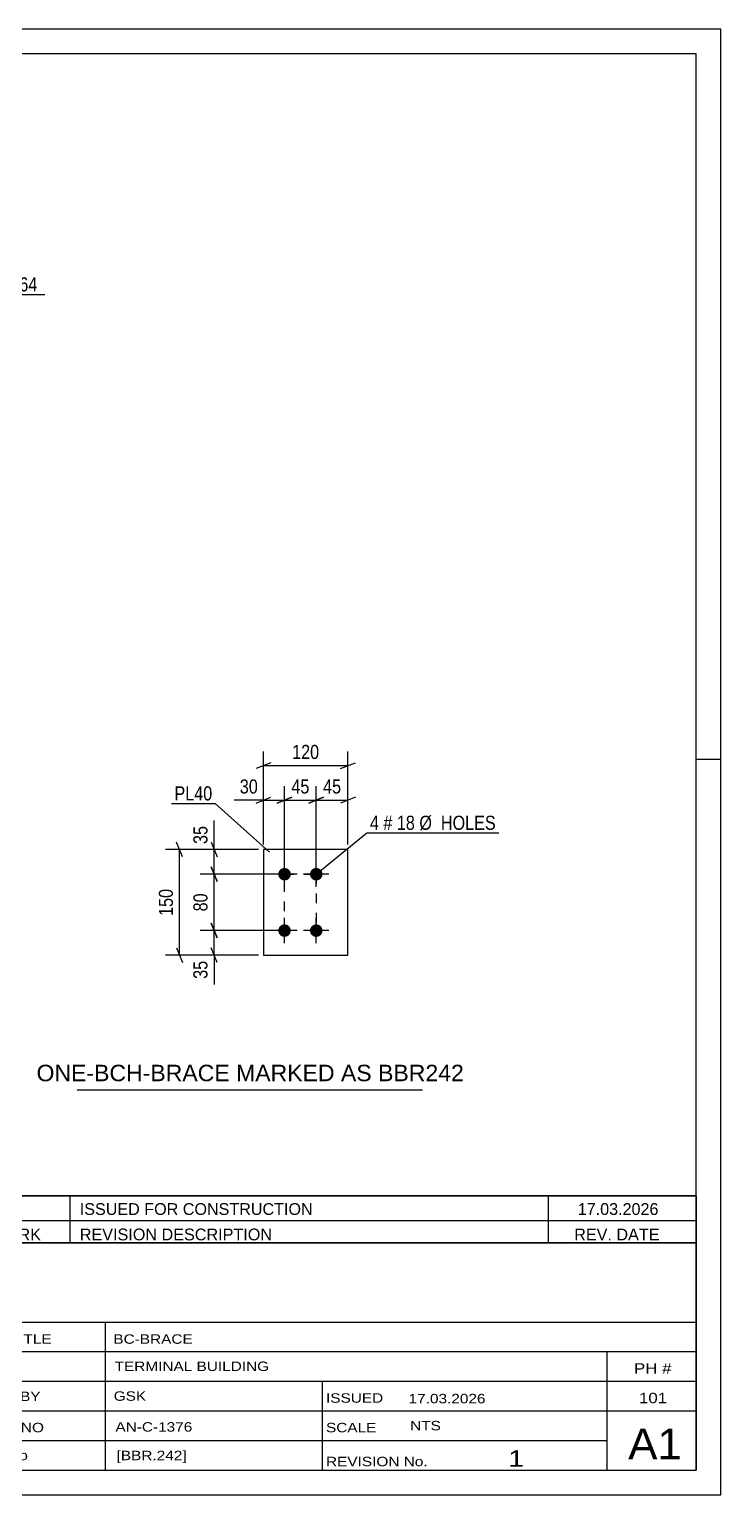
# Model space of a CAD drawing. Header units: millimetres. Extents: x 0 to 420, y 0 to 297.
# Drawn here: x 279.8 to 420, y 0 to 297 of the extents above; entities that cross this region are included whole.
import ezdxf

# ---------------------------------------------------------------- set-up
doc = ezdxf.new("R2010")
doc.units = ezdxf.units.MM
doc.linetypes.add('DXK_LINE_DOT2', pattern=[3.9198, 1.9599, -1.9599])
doc.styles.add('Arial', font='ARIAL.TTF', dxfattribs={"height": 0.2})
doc.styles.add('Arial Narrow', font='ARIALN.TTF', dxfattribs={"height": 0.2})

# ---------------------------------------------------------------- blocks, each defined once
blk = doc.blocks.new('Unknown-585637310-1129')
at = {"color": 5, "linetype": 'Continuous'}
for p, q in [((420, 297), (0, 297)), ((420, 0), (420, 297)), ((415, 292), (5, 292)), ((415, 5), (415, 292)), ((420, 149), (415, 149)), ((5, 5), (415, 5)), ((0, 0), (420, 0))]:
    blk.add_line(p, q, dxfattribs=at)
blk = doc.blocks.new('Part-585637310-4079 - 4078')
at = {"color": 2, "linetype": 'Continuous'}
for p, q in [((344.39, 130.76), (327.25, 130.76)), ((327.25, 130.76), (327.25, 109.33)), ((344.39, 109.33), (344.39, 130.76)), ((327.25, 109.33), (344.39, 109.33))]:
    blk.add_line(p, q, dxfattribs=at)
blk = doc.blocks.new('Bolt-585637310-4080 - 4078')
at = {"linetype": 'Continuous'}
for points in [[(331.53, 124.47, -1), (331.53, 127.04, -1)], [(337.96, 124.47, -1), (337.96, 127.04, -1)], [(331.53, 113.04, -1), (331.53, 115.61, -1)], [(337.96, 113.04, -1), (337.96, 115.61, -1)]]:
    blk.add_hatch(color=1, dxfattribs=at).paths.add_polyline_path(points)
at = {"color": 1, "linetype": 'Continuous'}
for p, q in [((331.53, 123.19), (331.53, 128.33)), ((337.96, 123.19), (337.96, 128.33)), ((334.1, 125.76), (328.96, 125.76)), ((340.53, 125.76), (335.39, 125.76)), ((331.53, 111.76), (331.53, 116.9)), ((337.96, 111.76), (337.96, 116.9)), ((334.1, 114.33), (328.96, 114.33)), ((340.53, 114.33), (335.39, 114.33))]:
    blk.add_line(p, q, dxfattribs=at)
blk = doc.blocks.new('Rectangle-585637310-4245 - 4078')
at = {"color": 1, "linetype": 'DXK_LINE_DOT2'}
blk.add_lwpolyline([(331.53, 125.76), (337.96, 125.76), (337.96, 114.33), (331.53, 114.33), (331.53, 125.76)], close=True, dxfattribs=at)
blk = doc.blocks.new('StraightDimension-585637310-4095 - 4078')
at = {"color": 7, "linetype": 'Continuous'}
for p, q in [((326.25, 130.76), (314.4, 130.76)), ((316.65, 132.26), (317.85, 129.26)), ((317.25, 125.76), (317.25, 130.76)), ((330.53, 125.76), (314.4, 125.76)), ((317.85, 124.26), (316.65, 127.26))]:
    blk.add_line(p, q, dxfattribs=at)
at = {"color": 0}
blk.add_wipeout([(316.5, 136.14), (312.3, 136.14), (312.3, 131.28), (316.5, 131.28)], dxfattribs=at)
at = {"color": 7, "linetype": 'Continuous'}
blk.add_line((317.25, 130.76), (317.25, 136.66), dxfattribs=at)
blk.add_line((317.25, 130.76), (317.25, 136.66), dxfattribs=at)
at = {"color": 3, "style": 'Arial Narrow'}
blk.add_text('35', height=2.863, rotation=90.0002, dxfattribs=at).set_placement((315.9, 131.88))
blk = doc.blocks.new('StraightDimension-585637310-4097 - 4078')
at = {"color": 7, "linetype": 'Continuous'}
for p, q in [((330.53, 114.33), (314.4, 114.33)), ((316.65, 115.83), (317.85, 112.83)), ((317.25, 109.33), (317.25, 114.33)), ((317.85, 107.83), (316.65, 110.83)), ((326.25, 109.33), (314.4, 109.33))]:
    blk.add_line(p, q, dxfattribs=at)
at = {"color": 0}
blk.add_wipeout([(316.5, 108.8), (312.3, 108.8), (312.3, 103.95), (316.5, 103.95)], dxfattribs=at)
at = {"color": 7, "linetype": 'Continuous'}
blk.add_line((317.25, 109.33), (317.25, 103.42), dxfattribs=at)
blk.add_line((317.25, 109.33), (317.25, 103.42), dxfattribs=at)
at = {"color": 3, "style": 'Arial Narrow'}
blk.add_text('35', height=2.863, rotation=90.0002, dxfattribs=at).set_placement((315.9, 104.55))
blk = doc.blocks.new('StraightDimension-585637310-4096 - 4078')
at = {"color": 7, "linetype": 'Continuous'}
for p, q in [((330.53, 125.76), (314.4, 125.76)), ((316.65, 127.26), (317.85, 124.26)), ((317.25, 114.33), (317.25, 125.76)), ((330.53, 114.33), (314.4, 114.33)), ((317.85, 112.83), (316.65, 115.83))]:
    blk.add_line(p, q, dxfattribs=at)
at = {"color": 0}
blk.add_wipeout([(316.5, 122.47), (312.3, 122.47), (312.3, 117.62), (316.5, 117.62)], dxfattribs=at)
at = {"color": 3, "style": 'Arial Narrow'}
blk.add_text('80', height=2.863, rotation=90.0002, dxfattribs=at).set_placement((315.9, 118.22))
blk = doc.blocks.new('StraightDimension-585637310-4107 - 4078')
at = {"color": 7, "linetype": 'Continuous'}
for p, q in [((326.25, 130.76), (307.4, 130.76)), ((310.85, 129.26), (309.65, 132.26)), ((310.25, 109.33), (310.25, 130.76)), ((309.65, 110.83), (310.85, 107.83)), ((326.25, 109.33), (307.4, 109.33))]:
    blk.add_line(p, q, dxfattribs=at)
at = {"color": 0}
blk.add_wipeout([(309.5, 123.39), (305.3, 123.39), (305.3, 116.7), (309.5, 116.7)], dxfattribs=at)
at = {"color": 3, "style": 'Arial Narrow'}
blk.add_text('150', height=2.863, rotation=90.0002, dxfattribs=at).set_placement((308.9, 117.3))
blk = doc.blocks.new('StraightDimension-585637310-4111 - 4078')
at = {"color": 7, "linetype": 'Continuous'}
for p, q in [((337.96, 126.76), (337.96, 143.61)), ((344.39, 131.76), (344.39, 143.61)), ((336.46, 140.16), (339.46, 141.36)), ((337.96, 140.76), (344.39, 140.76)), ((345.89, 141.36), (342.89, 140.16))]:
    blk.add_line(p, q, dxfattribs=at)
at = {"color": 0}
blk.add_wipeout([(343.6, 141.51), (343.6, 145.71), (338.75, 145.71), (338.75, 141.51)], dxfattribs=at)
at = {"color": 3, "style": 'Arial Narrow'}
blk.add_text('45', height=2.863, dxfattribs=at).set_placement((339.35, 142.11))
blk = doc.blocks.new('StraightDimension-585637310-4112 - 4078')
at = {"color": 7, "linetype": 'Continuous'}
for p, q in [((331.53, 126.76), (331.53, 143.61)), ((337.96, 126.76), (337.96, 143.61)), ((330.03, 140.16), (333.03, 141.36)), ((331.53, 140.76), (337.96, 140.76)), ((339.46, 141.36), (336.46, 140.16))]:
    blk.add_line(p, q, dxfattribs=at)
at = {"color": 0}
blk.add_wipeout([(337.17, 141.51), (337.17, 145.71), (332.32, 145.71), (332.32, 141.51)], dxfattribs=at)
at = {"color": 3, "style": 'Arial Narrow'}
blk.add_text('45', height=2.863, dxfattribs=at).set_placement((332.92, 142.11))
blk = doc.blocks.new('StraightDimension-585637310-4113 - 4078')
at = {"color": 7, "linetype": 'Continuous'}
for p, q in [((327.25, 131.76), (327.25, 143.61)), ((331.53, 126.76), (331.53, 143.61)), ((325.75, 140.16), (328.75, 141.36)), ((327.25, 140.76), (331.53, 140.76)), ((333.03, 141.36), (330.03, 140.16))]:
    blk.add_line(p, q, dxfattribs=at)
at = {"color": 0}
blk.add_wipeout([(326.72, 141.51), (326.72, 145.71), (321.86, 145.71), (321.86, 141.51)], dxfattribs=at)
at = {"color": 7, "linetype": 'Continuous'}
blk.add_line((327.25, 140.76), (321.34, 140.76), dxfattribs=at)
blk.add_line((327.25, 140.76), (321.34, 140.76), dxfattribs=at)
at = {"color": 3, "style": 'Arial Narrow'}
blk.add_text('30', height=2.863, dxfattribs=at).set_placement((322.46, 142.11))
blk = doc.blocks.new('StraightDimension-585637310-4123 - 4078')
at = {"color": 7, "linetype": 'Continuous'}
for p, q in [((327.25, 131.76), (327.25, 150.61)), ((344.39, 131.76), (344.39, 150.61)), ((328.75, 148.36), (325.75, 147.16)), ((327.25, 147.76), (344.39, 147.76)), ((342.89, 147.16), (345.89, 148.36))]:
    blk.add_line(p, q, dxfattribs=at)
at = {"color": 0}
blk.add_wipeout([(339.16, 148.51), (339.16, 152.71), (332.47, 152.71), (332.47, 148.51)], dxfattribs=at)
at = {"color": 3, "style": 'Arial Narrow'}
blk.add_text('120', height=2.863, dxfattribs=at).set_placement((333.07, 149.11))
blk = doc.blocks.new('Unknown-585637310-4989')
at = {"color": 7, "linetype": 'Continuous'}
for p, q in [((255, 51.05), (255, 5)), ((255, 51.05), (415, 51.05)), ((415, 51), (415, 5)), ((255, 35), (415, 35)), ((295.14, 35), (295.14, 5)), ((255, 29), (415, 29)), ((397, 5.05), (397, 29.05)), ((255, 23), (415, 23)), ((339.14, 23), (339.14, 5)), ((255, 17), (415, 17)), ((255, 11), (397, 11)), ((255, 5), (415, 5))]:
    blk.add_line(p, q, dxfattribs=at)
at = {"color": 7, "style": 'Arial Narrow'}
for s, height, width, p in [('DRAWING TITLE', 1.9089, 1.425378, (259.88, 30.61)), ('BC-BRACE', 1.909, 1.425378, (296.81, 30.59)), ('TERMINAL BUILDING', 1.9089, 1.425378, (297.06, 25.07)), ('CONTRACT', 1.909, 1.425378, (259.88, 24.71)), ('MODELLED BY', 1.9089, 1.425378, (259.88, 18.98)), ('GSK', 1.909, 1.425378, (296.88, 19.04)), ('ISSUED', 1.909, 1.425378, (339.94, 18.64)), ('17.03.2026', 1.909, 1.425378, (356.69, 18.52)), ('CONTRACT NO', 1.9089, 1.425378, (259.88, 12.66)), ('AN-C-1376', 1.909, 1.425378, (297.23, 12.78)), ('SCALE', 1.909, 1.425378, (339.94, 12.65)), ('A1', 6.204, 1.25, (401.24, 7.2)), ('DRAWING No', 1.909, 1.425378, (259.56, 7)), ('[BBR.242]', 1.909, 1.425378, (297.46, 6.99)), ('1', 3.34, 1.5, (376.91, 5.68)), ('REVISION No.', 1.9089, 1.425378, (339.94, 5.77))]:
    blk.add_text(s, height=height, dxfattribs=dict(at, width=width)).set_placement(p)
at = {"color": 7, "linetype": 'Continuous', "style": 'Arial Narrow'}
for s, height, width, p in [('PH #', 2.1, 1.42538, (402.4, 24.55)), ('101', 2.1, 1.42538, (403.41, 18.55)), ('NTS', 1.909, 1.425378, (357, 13.05))]:
    blk.add_text(s, height=height, dxfattribs=dict(at, width=width)).set_placement(p)
blk = doc.blocks.new('Unknown-585637310-4990')
at = {"color": 7, "linetype": 'Continuous'}
for p, q in [((255, 60.55), (415, 60.55)), ((415, 60.55), (255, 60.55)), ((255, 60.55), (255, 55.55)), ((264, 60.55), (264, 55.55)), ((288, 60.55), (288, 55.55)), ((385, 60.55), (385, 55.55)), ((415, 60.55), (415, 55.55)), ((255, 55.55), (415, 55.55)), ((255, 55.55), (255, 51.05)), ((255, 55.55), (415, 55.55)), ((264, 55.55), (264, 51.05)), ((288, 55.55), (288, 51.05)), ((385, 55.55), (385, 51.05)), ((415, 55.55), (415, 51.05)), ((415, 51.05), (255, 51.05))]:
    blk.add_line(p, q, dxfattribs=at)
at = {"color": 7, "linetype": 'Continuous', "style": 'Arial Narrow'}
for s, height, width, p in [('1', 2.39, 1.196471, (258.16, 56.7)), ('0', 2.39, 1.196471, (273, 56.7)), ('ISSUED FOR CONSTRUCTION', 2.3861, 1.196471, (290, 56.7)), ('17.03.2026', 2.386, 1.196471, (391, 56.7)), ('No', 2.386, 1.2, (256.54, 51.55)), ('REV MARK', 2.386, 1.2, (265, 51.55)), ('REVISION DESCRIPTION', 2.3861, 1.2, (290, 51.55)), ('REV. DATE', 2.386, 1.2, (390.28, 51.55))]:
    blk.add_text(s, height=height, dxfattribs=dict(at, width=width)).set_placement(p)
blk = doc.blocks.new('Unknown-585637310-4992')
at = {"color": 7, "linetype": 'Continuous'}
blk.add_line((289.5, 82.05), (359.5, 82.05), dxfattribs=at)
at = {"color": 7, "style": 'Arial'}
blk.add_text('ONE-BCH-BRACE MARKED AS BBR242', height=3.3428, dxfattribs=at).set_placement((281.23, 83.8))
blk = doc.blocks.new('Mark-585637310-4134 - 4078')
at = {"color": 0}
blk.add_wipeout([(316.88, 140.71), (316.88, 143.71), (309.2, 143.71), (309.2, 140.71)], dxfattribs=at)
blk.add_wipeout([(316.88, 140.71), (316.88, 143.71), (309.2, 143.71), (309.2, 140.71)], dxfattribs=at)
at = {"color": 30, "linetype": 'Continuous'}
for p in [(308.6, 140.11), (328.49, 130.21)]:
    blk.add_line(p, (317.48, 140.11), dxfattribs=at)
at = {"color": 3, "style": 'Arial Narrow'}
blk.add_text('PL40', height=2.863, dxfattribs=at).set_placement((309.2, 140.71))
blk = doc.blocks.new('Mark-585637310-4137 - 4078')
at = {"color": 0}
blk.add_wipeout([(350.68, 134.75), (350.68, 137.75), (348.85, 137.75), (348.85, 134.75)], dxfattribs=at)
blk.add_wipeout([(350.68, 134.75), (350.68, 137.75), (348.85, 137.75), (348.85, 134.75)], dxfattribs=at)
at = {"color": 7, "linetype": 'Continuous'}
blk.add_line((337.96, 125.76), (348.25, 134.15), dxfattribs=at)
at = {"color": 0}
blk.add_wipeout([(353.41, 134.75), (353.41, 137.75), (351.58, 137.75), (351.58, 134.75)], dxfattribs=at)
blk.add_wipeout([(353.41, 134.75), (353.41, 137.75), (351.58, 137.75), (351.58, 134.75)], dxfattribs=at)
at = {"color": 3, "style": 'Arial Narrow'}
blk.add_text('4', height=2.86, dxfattribs=at).set_placement((348.85, 134.75))
at = {"color": 0}
blk.add_wipeout([(357.97, 134.75), (357.97, 137.75), (354.31, 137.75), (354.31, 134.75)], dxfattribs=at)
blk.add_wipeout([(357.97, 134.75), (357.97, 137.75), (354.31, 137.75), (354.31, 134.75)], dxfattribs=at)
at = {"color": 3, "style": 'Arial Narrow'}
blk.add_text('#', height=2.86, dxfattribs=at).set_placement((351.58, 134.75))
at = {"color": 0}
blk.add_wipeout([(374.39, 134.75), (374.39, 137.75), (358.87, 137.75), (358.87, 134.75)], dxfattribs=at)
blk.add_wipeout([(374.39, 134.75), (374.39, 137.75), (358.87, 137.75), (358.87, 134.75)], dxfattribs=at)
at = {"color": 7, "linetype": 'Continuous'}
blk.add_line((348.25, 134.15), (374.99, 134.15), dxfattribs=at)
at = {"color": 3, "style": 'Arial Narrow'}
for s, p in [('18', (354.31, 134.75)), ('Ø  HOLES', (358.87, 134.75))]:
    blk.add_text(s, height=2.863, dxfattribs=at).set_placement(p)
blk = doc.blocks.new('MarkSet-585637310-2371 - 2150')
at = {"color": 0}
blk.add_wipeout([(271, 243.87), (271, 246.87), (267.53, 246.87), (267.53, 243.87)], dxfattribs=at)
blk.add_wipeout([(271, 243.87), (271, 246.87), (267.53, 246.87), (267.53, 243.87)], dxfattribs=at)
at = {"color": 30, "linetype": 'Continuous'}
blk.add_line((261.98, 234.24), (266.93, 243.27), dxfattribs=at)
at = {"color": 0}
blk.add_wipeout([(281.4, 243.87), (281.4, 246.87), (271.9, 246.87), (271.9, 243.87)], dxfattribs=at)
blk.add_wipeout([(281.4, 243.87), (281.4, 246.87), (271.9, 246.87), (271.9, 243.87)], dxfattribs=at)
at = {"color": 30, "linetype": 'Continuous'}
blk.add_line((266.93, 243.27), (282.9, 243.27), dxfattribs=at)
at = {"color": 3, "style": 'Arial Narrow'}
for s, p in [('2x', (267.53, 243.87)), ('PL564', (271.9, 243.87))]:
    blk.add_text(s, height=2.863, dxfattribs=at).set_placement(p)

msp = doc.modelspace()

# ---------------------------------------------------------------- block references
for name in ['Unknown-585637310-1129', 'Part-585637310-4079 - 4078', 'Bolt-585637310-4080 - 4078', 'Rectangle-585637310-4245 - 4078', 'Unknown-585637310-4992', 'Unknown-585637310-4990', 'Unknown-585637310-4989']:
    msp.add_blockref(name, (0, 0))

# ---------------------------------------------------------------- next in the draw order: block references
for name in ['MarkSet-585637310-2371 - 2150', 'StraightDimension-585637310-4111 - 4078', 'StraightDimension-585637310-4095 - 4078', 'StraightDimension-585637310-4097 - 4078']:
    msp.add_blockref(name, (0, 0))

# ---------------------------------------------------------------- next in the draw order: block references
msp.add_blockref('StraightDimension-585637310-4096 - 4078', (0, 0))

# ---------------------------------------------------------------- next in the draw order: block references
for name in ['StraightDimension-585637310-4112 - 4078', 'StraightDimension-585637310-4107 - 4078']:
    msp.add_blockref(name, (0, 0))

# ---------------------------------------------------------------- next in the draw order: block references
msp.add_blockref('StraightDimension-585637310-4113 - 4078', (0, 0))

# ---------------------------------------------------------------- next in the draw order: block references
msp.add_blockref('StraightDimension-585637310-4123 - 4078', (0, 0))

# ---------------------------------------------------------------- next in the draw order: block references
for name in ['Mark-585637310-4134 - 4078', 'Mark-585637310-4137 - 4078']:
    msp.add_blockref(name, (0, 0))

doc.saveas('drawing.dxf')
